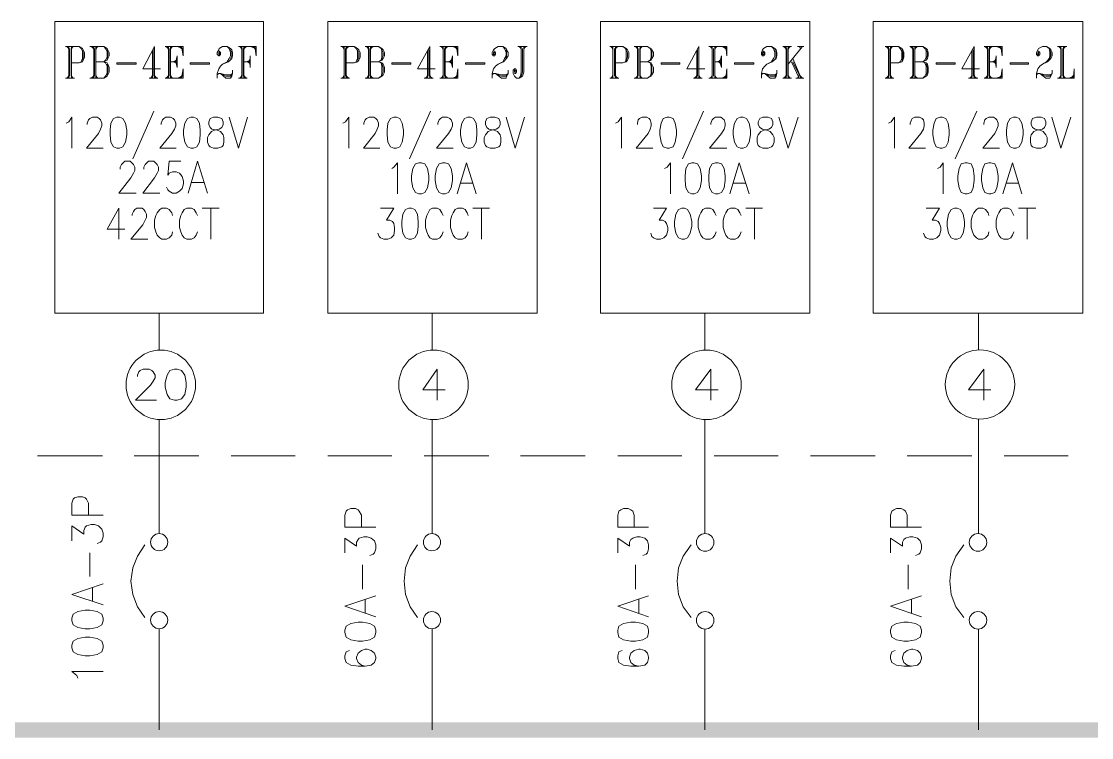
# Model space of a CAD drawing. Header units: inches. Extents: x 0.9 to 46, y 0.8 to 32.4.
# Drawn here: x 33.402 to 36.102, y 21.895 to 23.703 of the extents above; entities that cross this region are included whole.
import ezdxf

# ---------------------------------------------------------------- set-up
doc = ezdxf.new("R2010")
doc.units = ezdxf.units.IN
doc.header["$MEASUREMENT"] = 0
doc.layers.add('PDF_Geometry', color=7, linetype='Continuous')
doc.layers.add('PDF_Solid Fills', color=7, linetype='Continuous')

msp = doc.modelspace()

# ---------------------------------------------------------------- linework, layer by layer
at = {"layer": 'PDF_Geometry', "lineweight": 9}
for points in [[(33.486, 23.7029), (33.486, 22.9662), (34.0128, 22.9662), (34.0128, 23.7029)], [(34.1745, 23.7029), (34.1745, 22.9662), (34.7026, 22.9662), (34.7026, 23.7029)], [(34.8627, 23.7029), (34.8627, 22.9662), (35.3911, 22.9662), (35.3911, 23.7029)], [(35.5509, 23.7029), (35.5509, 22.9662), (36.0793, 22.9662), (36.0793, 23.7029)], [(33.7945, 23.5862), (33.791, 23.6012), (33.7945, 23.6163)], [(33.8995, 23.6196), (33.9012, 23.6196), (33.9012, 23.6246), (33.8995, 23.6246)], [(33.9793, 23.5862), (33.9777, 23.6012), (33.9793, 23.6163)], [(34.4894, 23.5862), (34.4859, 23.6012), (34.4894, 23.6163)], [(34.5928, 23.6196), (34.5961, 23.6196), (34.5961, 23.6246), (34.5928, 23.6246)], [(35.1677, 23.5862), (35.1642, 23.6012), (35.1677, 23.6163)], [(35.2711, 23.6196), (35.2745, 23.6196), (35.2745, 23.6246), (35.2711, 23.6246)], [(35.8611, 23.5862), (35.8595, 23.6012), (35.8611, 23.6163)], [(35.966, 23.6196), (35.9677, 23.6196), (35.9677, 23.6246), (35.966, 23.6246)], [(33.6911, 23.5946), (33.6427, 23.5946), (33.6427, 23.5979), (33.6911, 23.5979)], [(33.8762, 23.5946), (33.8277, 23.5946), (33.8277, 23.5979), (33.8762, 23.5979)], [(34.3845, 23.5946), (34.336, 23.5946), (34.336, 23.5979), (34.3845, 23.5979)], [(34.5711, 23.5946), (34.5226, 23.5946), (34.5226, 23.5979), (34.5711, 23.5979)], [(34.6461, 23.5745), (34.6494, 23.5745), (34.6494, 23.5796), (34.6461, 23.5796)], [(35.0628, 23.5946), (35.0159, 23.5946), (35.0159, 23.5979), (35.0628, 23.5979)], [(35.2494, 23.5946), (35.2009, 23.5946), (35.2009, 23.5979), (35.2494, 23.5979)], [(35.7577, 23.5946), (35.7095, 23.5946), (35.7095, 23.5979), (35.7577, 23.5979)], [(35.9427, 23.5946), (35.8962, 23.5946), (35.8962, 23.5979), (35.9427, 23.5979)], [(33.6427, 23.4612), (33.6344, 23.4579), (33.6277, 23.4463), (33.6261, 23.4279), (33.6261, 23.4162), (33.6277, 23.3979), (33.6344, 23.3862), (33.6427, 23.3829), (33.6494, 23.3829), (33.6576, 23.3862), (33.6643, 23.3979), (33.6679, 23.4162), (33.6679, 23.4279), (33.6643, 23.4463), (33.6576, 23.4579), (33.6494, 23.4612)], [(33.8293, 23.4612), (33.821, 23.4579), (33.8143, 23.4463), (33.8111, 23.4279), (33.8111, 23.4162), (33.8143, 23.3979), (33.821, 23.3862), (33.8293, 23.3829), (33.836, 23.3829), (33.8443, 23.3862), (33.851, 23.3979), (33.8526, 23.4162), (33.8526, 23.4279), (33.851, 23.4463), (33.8443, 23.4579), (33.836, 23.4612)], [(33.8861, 23.4612), (33.8778, 23.4579), (33.8743, 23.4496), (33.8743, 23.4429), (33.8778, 23.4346), (33.8826, 23.4312), (33.896, 23.4279), (33.9043, 23.4246), (33.911, 23.4162), (33.9126, 23.4096), (33.9126, 23.3979), (33.911, 23.3896), (33.9078, 23.3862), (33.8976, 23.3829), (33.8861, 23.3829), (33.8778, 23.3862), (33.8743, 23.3896), (33.8711, 23.3979), (33.8711, 23.4096), (33.8743, 23.4162), (33.881, 23.4246), (33.8893, 23.4279), (33.9011, 23.4312), (33.9078, 23.4346), (33.911, 23.4429), (33.911, 23.4496), (33.9078, 23.4579), (33.8976, 23.4612)], [(34.3411, 23.4612), (34.3328, 23.4579), (34.3261, 23.4463), (34.3245, 23.4279), (34.3245, 23.4162), (34.3261, 23.3979), (34.3328, 23.3862), (34.3411, 23.3829), (34.3478, 23.3829), (34.3561, 23.3862), (34.3628, 23.3979), (34.366, 23.4162), (34.366, 23.4279), (34.3628, 23.4463), (34.3561, 23.4579), (34.3478, 23.4612)], [(34.5277, 23.4612), (34.5194, 23.4579), (34.5127, 23.4463), (34.5095, 23.4279), (34.5095, 23.4162), (34.5127, 23.3979), (34.5194, 23.3862), (34.5277, 23.3829), (34.5344, 23.3829), (34.5427, 23.3862), (34.5494, 23.3979), (34.551, 23.4162), (34.551, 23.4279), (34.5494, 23.4463), (34.5427, 23.4579), (34.5344, 23.4612)], [(34.5845, 23.4612), (34.5759, 23.4579), (34.5727, 23.4496), (34.5727, 23.4429), (34.5759, 23.4346), (34.581, 23.4312), (34.5944, 23.4279), (34.6027, 23.4246), (34.6094, 23.4162), (34.611, 23.4096), (34.611, 23.3979), (34.6094, 23.3896), (34.6059, 23.3862), (34.596, 23.3829), (34.5845, 23.3829), (34.5759, 23.3862), (34.5727, 23.3896), (34.5695, 23.3979), (34.5695, 23.4096), (34.5727, 23.4162), (34.5794, 23.4246), (34.5877, 23.4279), (34.5995, 23.4312), (34.6059, 23.4346), (34.6094, 23.4429), (34.6094, 23.4496), (34.6059, 23.4579), (34.596, 23.4612)], [(35.0312, 23.4612), (35.021, 23.4579), (35.0159, 23.4463), (35.0127, 23.4279), (35.0127, 23.4162), (35.0159, 23.3979), (35.021, 23.3862), (35.0312, 23.3829), (35.036, 23.3829), (35.0462, 23.3862), (35.051, 23.3979), (35.0545, 23.4162), (35.0545, 23.4279), (35.051, 23.4463), (35.0462, 23.4579), (35.036, 23.4612)], [(35.2159, 23.4612), (35.2076, 23.4579), (35.2009, 23.4463), (35.1977, 23.4279), (35.1977, 23.4162), (35.2009, 23.3979), (35.2076, 23.3862), (35.2159, 23.3829), (35.2226, 23.3829), (35.2309, 23.3862), (35.2376, 23.3979), (35.2411, 23.4162), (35.2411, 23.4279), (35.2376, 23.4463), (35.2309, 23.4579), (35.2226, 23.4612)], [(35.2727, 23.4612), (35.2644, 23.4579), (35.2609, 23.4496), (35.2609, 23.4429), (35.2644, 23.4346), (35.2711, 23.4312), (35.2826, 23.4279), (35.2909, 23.4246), (35.2976, 23.4162), (35.3011, 23.4096), (35.3011, 23.3979), (35.2976, 23.3896), (35.2944, 23.3862), (35.2861, 23.3829), (35.2727, 23.3829), (35.2644, 23.3862), (35.2609, 23.3896), (35.2577, 23.3979), (35.2577, 23.4096), (35.2609, 23.4162), (35.2676, 23.4246), (35.2759, 23.4279), (35.2877, 23.4312), (35.2944, 23.4346), (35.2976, 23.4429), (35.2976, 23.4496), (35.2944, 23.4579), (35.2861, 23.4612)], [(35.7194, 23.4612), (35.7095, 23.4579), (35.7044, 23.4463), (35.7009, 23.4279), (35.7009, 23.4162), (35.7044, 23.3979), (35.7095, 23.3862), (35.7194, 23.3829), (35.7245, 23.3829), (35.7344, 23.3862), (35.7395, 23.3979), (35.7427, 23.4162), (35.7427, 23.4279), (35.7395, 23.4463), (35.7344, 23.4579), (35.7245, 23.4612)], [(35.9044, 23.4612), (35.8962, 23.4579), (35.8894, 23.4463), (35.8875, 23.4279), (35.8875, 23.4162), (35.8894, 23.3979), (35.8962, 23.3862), (35.9044, 23.3829), (35.9111, 23.3829), (35.9194, 23.3862), (35.9261, 23.3979), (35.9293, 23.4162), (35.9293, 23.4279), (35.9261, 23.4463), (35.9194, 23.4579), (35.9111, 23.4612)], [(35.9628, 23.4612), (35.9526, 23.4579), (35.9494, 23.4496), (35.9494, 23.4429), (35.9526, 23.4346), (35.9593, 23.4312), (35.9711, 23.4279), (35.9794, 23.4246), (35.9861, 23.4162), (35.9893, 23.4096), (35.9893, 23.3979), (35.9861, 23.3896), (35.9826, 23.3862), (35.9743, 23.3829), (35.9628, 23.3829), (35.9526, 23.3862), (35.9494, 23.3896), (35.9475, 23.3979), (35.9475, 23.4096), (35.9494, 23.4162), (35.9561, 23.4246), (35.9644, 23.4279), (35.9778, 23.4312), (35.9826, 23.4346), (35.9861, 23.4429), (35.9861, 23.4496), (35.9826, 23.4579), (35.9743, 23.4612)], [(34.4042, 23.3462), (34.3959, 23.3429), (34.3892, 23.3312), (34.3861, 23.3129), (34.3861, 23.3012), (34.3892, 23.2829), (34.3959, 23.2712), (34.4042, 23.2679), (34.4109, 23.2679), (34.4192, 23.2712), (34.4259, 23.2829), (34.4294, 23.3012), (34.4294, 23.3129), (34.4259, 23.3312), (34.4192, 23.3429), (34.4109, 23.3462)], [(34.4642, 23.3462), (34.4559, 23.3429), (34.4492, 23.3312), (34.446, 23.3129), (34.446, 23.3012), (34.4492, 23.2829), (34.4559, 23.2712), (34.4642, 23.2679), (34.4709, 23.2679), (34.4792, 23.2712), (34.4859, 23.2829), (34.4894, 23.3012), (34.4894, 23.3129), (34.4859, 23.3312), (34.4792, 23.3429), (34.4709, 23.3462)], [(35.0928, 23.3462), (35.0845, 23.3429), (35.0778, 23.3312), (35.0762, 23.3129), (35.0762, 23.3012), (35.0778, 23.2829), (35.0845, 23.2712), (35.0928, 23.2679), (35.0995, 23.2679), (35.1078, 23.2712), (35.1145, 23.2829), (35.1177, 23.3012), (35.1177, 23.3129), (35.1145, 23.3312), (35.1078, 23.3429), (35.0995, 23.3462)], [(35.1527, 23.3462), (35.1445, 23.3429), (35.1378, 23.3312), (35.1362, 23.3129), (35.1362, 23.3012), (35.1378, 23.2829), (35.1445, 23.2712), (35.1527, 23.2679), (35.1594, 23.2679), (35.1677, 23.2712), (35.1744, 23.2829), (35.1776, 23.3012), (35.1776, 23.3129), (35.1744, 23.3312), (35.1677, 23.3429), (35.1594, 23.3462)], [(35.7826, 23.3462), (35.7727, 23.3429), (35.7676, 23.3312), (35.7644, 23.3129), (35.7644, 23.3012), (35.7676, 23.2829), (35.7727, 23.2712), (35.7826, 23.2679), (35.7877, 23.2679), (35.7976, 23.2712), (35.8027, 23.2829), (35.8059, 23.3012), (35.8059, 23.3129), (35.8027, 23.3312), (35.7976, 23.3429), (35.7877, 23.3462)], [(35.8426, 23.3462), (35.8327, 23.3429), (35.8276, 23.3312), (35.8244, 23.3129), (35.8244, 23.3012), (35.8276, 23.2829), (35.8327, 23.2712), (35.8426, 23.2679), (35.8477, 23.2679), (35.8575, 23.2712), (35.8627, 23.2829), (35.8662, 23.3012), (35.8662, 23.3129), (35.8627, 23.3312), (35.8575, 23.3429), (35.8477, 23.3462)], [(34.3794, 23.2312), (34.3711, 23.2279), (34.3644, 23.2162), (34.3612, 23.1979), (34.3612, 23.1862), (34.3644, 23.1679), (34.3711, 23.1562), (34.3794, 23.1529), (34.3861, 23.1529), (34.3943, 23.1562), (34.401, 23.1679), (34.4026, 23.1862), (34.4026, 23.1979), (34.401, 23.2162), (34.3943, 23.2279), (34.3861, 23.2312)], [(35.0676, 23.2312), (35.0593, 23.2279), (35.0526, 23.2162), (35.0494, 23.1979), (35.0494, 23.1862), (35.0526, 23.1679), (35.0593, 23.1562), (35.0676, 23.1529), (35.0743, 23.1529), (35.0826, 23.1562), (35.0893, 23.1679), (35.0928, 23.1862), (35.0928, 23.1979), (35.0893, 23.2162), (35.0826, 23.2279), (35.0743, 23.2312)], [(35.7561, 23.2312), (35.7478, 23.2279), (35.7411, 23.2162), (35.7376, 23.1979), (35.7376, 23.1862), (35.7411, 23.1679), (35.7478, 23.1562), (35.7561, 23.1529), (35.7628, 23.1529), (35.7711, 23.1562), (35.7778, 23.1679), (35.781, 23.1862), (35.781, 23.1979), (35.7778, 23.2162), (35.7711, 23.2279), (35.7628, 23.2312)], [(33.7878, 22.8246), (33.776, 22.8213), (33.7693, 22.8096), (33.7645, 22.7913), (33.7645, 22.7796), (33.7693, 22.7612), (33.776, 22.7496), (33.7878, 22.7462), (33.7945, 22.7462), (33.806, 22.7496), (33.8143, 22.7612), (33.8178, 22.7796), (33.8178, 22.7913), (33.8143, 22.8096), (33.806, 22.8213), (33.7945, 22.8246)], [(33.5294, 22.1896), (33.5326, 22.1796), (33.5444, 22.1729), (33.5626, 22.1696), (33.5744, 22.1696), (33.5929, 22.1729), (33.6044, 22.1796), (33.6079, 22.1896), (33.6079, 22.1963), (33.6044, 22.2062), (33.5929, 22.2129), (33.5744, 22.2163), (33.5626, 22.2163), (33.5444, 22.2129), (33.5326, 22.2062), (33.5294, 22.1963)], [(34.2176, 22.1596), (34.2211, 22.1479), (34.2326, 22.1412), (34.2511, 22.1379), (34.2626, 22.1379), (34.2811, 22.1412), (34.2926, 22.1479), (34.2961, 22.1596), (34.2961, 22.1663), (34.2926, 22.1763), (34.2811, 22.1829), (34.2626, 22.1863), (34.2511, 22.1863), (34.2326, 22.1829), (34.2211, 22.1763), (34.2176, 22.1663)], [(34.9061, 22.1596), (34.9093, 22.1479), (34.9211, 22.1412), (34.9393, 22.1379), (34.9511, 22.1379), (34.9693, 22.1412), (34.9811, 22.1479), (34.9843, 22.1596), (34.9843, 22.1663), (34.9811, 22.1763), (34.9693, 22.1829), (34.9511, 22.1863), (34.9393, 22.1863), (34.9211, 22.1829), (34.9093, 22.1763), (34.9061, 22.1663)], [(35.5943, 22.1596), (35.5978, 22.1479), (35.6093, 22.1412), (35.6278, 22.1379), (35.6393, 22.1379), (35.6578, 22.1412), (35.6693, 22.1479), (35.6728, 22.1596), (35.6728, 22.1663), (35.6693, 22.1763), (35.6578, 22.1829), (35.6393, 22.1863), (35.6278, 22.1863), (35.6093, 22.1829), (35.5978, 22.1763), (35.5943, 22.1663)], [(33.5294, 22.1212), (33.5326, 22.1113), (33.5444, 22.1046), (33.5626, 22.1013), (33.5744, 22.1013), (33.5929, 22.1046), (33.6044, 22.1113), (33.6079, 22.1212), (33.6079, 22.1279), (33.6044, 22.1379), (33.5929, 22.1446), (33.5744, 22.1479), (33.5626, 22.1479), (33.5444, 22.1446), (33.5326, 22.1379), (33.5294, 22.1279)]]:
    msp.add_lwpolyline(points, close=True, dxfattribs=at)
for points in [[(33.5128, 23.6396), (33.5476, 23.6396), (33.5562, 23.6346), (33.5578, 23.6312), (33.561, 23.6246), (33.561, 23.6129), (33.5578, 23.6046), (33.5562, 23.6012), (33.5476, 23.5979), (33.5278, 23.5979)], [(33.516, 23.6396), (33.5211, 23.6346)], [(33.5195, 23.6396), (33.5211, 23.6312)], [(33.5211, 23.6396), (33.5211, 23.5596)], [(33.5243, 23.6346), (33.5243, 23.5646)], [(33.5278, 23.6396), (33.5278, 23.5596)], [(33.5294, 23.6396), (33.5278, 23.6312)], [(33.5326, 23.6396), (33.5278, 23.6346)], [(33.5476, 23.6396), (33.5527, 23.6346), (33.5562, 23.6279), (33.5562, 23.6096), (33.5527, 23.6012), (33.5476, 23.5979)], [(33.5562, 23.6312), (33.5578, 23.6246), (33.5578, 23.6129), (33.5562, 23.6046)], [(33.5744, 23.6396), (33.6095, 23.6396), (33.6178, 23.6346), (33.6194, 23.6312), (33.6229, 23.6246), (33.6229, 23.6163), (33.6194, 23.6096), (33.6178, 23.6046), (33.6095, 23.6012), (33.6178, 23.5979), (33.6194, 23.5946), (33.6229, 23.5862), (33.6229, 23.5745), (33.6194, 23.5679), (33.6178, 23.5646), (33.6095, 23.5596), (33.5744, 23.5596)], [(33.5779, 23.6396), (33.5843, 23.6346)], [(33.5811, 23.6396), (33.5843, 23.6312)], [(33.5843, 23.6396), (33.5843, 23.5596)], [(33.5862, 23.6346), (33.5862, 23.5646)], [(33.5894, 23.6396), (33.5894, 23.5596)], [(33.6095, 23.6396), (33.6143, 23.6346), (33.6178, 23.6279), (33.6178, 23.6129), (33.6143, 23.6046), (33.6095, 23.6012), (33.5894, 23.6012)], [(33.5929, 23.6396), (33.5894, 23.6312)], [(33.5945, 23.6396), (33.5894, 23.6346)], [(33.6178, 23.6312), (33.6194, 23.6246), (33.6194, 23.6163), (33.6178, 23.6096)], [(33.7377, 23.5596), (33.7377, 23.6396), (33.7077, 23.5829), (33.7527, 23.5829)], [(33.7326, 23.6279), (33.7326, 23.5596)], [(33.7361, 23.6312), (33.7361, 23.5646)], [(33.7645, 23.6396), (33.8095, 23.6396), (33.8095, 23.6163), (33.806, 23.6396)], [(33.7661, 23.6396), (33.7728, 23.6346)], [(33.7693, 23.6396), (33.7728, 23.6312)], [(33.7728, 23.6396), (33.7728, 23.5596)], [(33.7744, 23.6346), (33.7744, 23.5646)], [(33.7776, 23.6396), (33.7776, 23.5596)], [(33.7811, 23.6396), (33.7776, 23.6312)], [(33.7827, 23.6396), (33.7776, 23.6346)], [(33.7945, 23.6396), (33.8095, 23.6346)], [(33.7993, 23.6396), (33.8095, 23.6312)], [(33.8028, 23.6396), (33.8095, 23.6279)], [(33.8995, 23.6279), (33.9011, 23.6279), (33.9043, 23.6246), (33.9043, 23.6196), (33.9011, 23.6163), (33.8995, 23.6163), (33.896, 23.6196), (33.896, 23.6246), (33.8995, 23.6312), (33.9011, 23.6346), (33.9094, 23.6396), (33.9212, 23.6396), (33.9295, 23.6346), (33.9327, 23.6312), (33.9343, 23.6246), (33.9343, 23.6163), (33.9327, 23.6096), (33.9244, 23.6012), (33.9094, 23.5946), (33.9043, 23.5896), (33.8995, 23.5829), (33.896, 23.5712), (33.896, 23.5596)], [(33.9212, 23.6396), (33.926, 23.6346), (33.9295, 23.6246), (33.9295, 23.6163), (33.926, 23.6096), (33.9212, 23.6012), (33.9094, 23.5946)], [(33.9295, 23.6312), (33.9327, 23.6246), (33.9327, 23.6163), (33.9295, 23.6096)], [(33.9493, 23.6396), (33.9943, 23.6396), (33.9943, 23.6163), (33.9911, 23.6396)], [(33.9528, 23.6396), (33.9576, 23.6346)], [(33.9544, 23.6396), (33.9576, 23.6312)], [(33.9576, 23.6396), (33.9576, 23.5596)], [(33.9611, 23.6346), (33.9611, 23.5646)], [(33.9627, 23.6396), (33.9627, 23.5596)], [(33.9662, 23.6396), (33.9627, 23.6312)], [(33.9694, 23.6396), (33.9627, 23.6346)], [(33.9793, 23.6396), (33.9943, 23.6346)], [(33.986, 23.6396), (33.9943, 23.6312)], [(33.9895, 23.6396), (33.9943, 23.6279)], [(34.2077, 23.6396), (34.2409, 23.6396), (34.2495, 23.6346), (34.2527, 23.6312), (34.2562, 23.6246), (34.2562, 23.6129), (34.2527, 23.6046), (34.2495, 23.6012), (34.2409, 23.5979), (34.2211, 23.5979)], [(34.2109, 23.6396), (34.216, 23.6346)], [(34.2128, 23.6396), (34.216, 23.6312)], [(34.216, 23.6396), (34.216, 23.5596)], [(34.2195, 23.6346), (34.2195, 23.5646)], [(34.2211, 23.6396), (34.2211, 23.5596)], [(34.2243, 23.6396), (34.2211, 23.6312)], [(34.2278, 23.6396), (34.2211, 23.6346)], [(34.2409, 23.6396), (34.246, 23.6346), (34.2495, 23.6279), (34.2495, 23.6096), (34.246, 23.6012), (34.2409, 23.5979)], [(34.2495, 23.6312), (34.2527, 23.6246), (34.2527, 23.6129), (34.2495, 23.6046)], [(34.2693, 23.6396), (34.3028, 23.6396), (34.3111, 23.6346), (34.3143, 23.6312), (34.3178, 23.6246), (34.3178, 23.6163), (34.3143, 23.6096), (34.3111, 23.6046), (34.3028, 23.6012), (34.3111, 23.5979), (34.3143, 23.5946), (34.3178, 23.5862), (34.3178, 23.5745), (34.3143, 23.5679), (34.3111, 23.5646), (34.3028, 23.5596), (34.2693, 23.5596)], [(34.2728, 23.6396), (34.2776, 23.6346)], [(34.2744, 23.6396), (34.2776, 23.6312)], [(34.2776, 23.6396), (34.2776, 23.5596)], [(34.2811, 23.6346), (34.2811, 23.5646)], [(34.2827, 23.6396), (34.2827, 23.5596)], [(34.3028, 23.6396), (34.3095, 23.6346), (34.3111, 23.6279), (34.3111, 23.6129), (34.3095, 23.6046), (34.3028, 23.6012), (34.2827, 23.6012)], [(34.2862, 23.6396), (34.2827, 23.6312)], [(34.2894, 23.6396), (34.2827, 23.6346)], [(34.3111, 23.6312), (34.3143, 23.6246), (34.3143, 23.6163), (34.3111, 23.6096)], [(34.4326, 23.5596), (34.4326, 23.6396), (34.401, 23.5829), (34.446, 23.5829)], [(34.4259, 23.6279), (34.4259, 23.5596)], [(34.4294, 23.6312), (34.4294, 23.5646)], [(34.4578, 23.6396), (34.5028, 23.6396), (34.5028, 23.6163), (34.4993, 23.6396)], [(34.461, 23.6396), (34.4661, 23.6346)], [(34.4626, 23.6396), (34.4661, 23.6312)], [(34.4661, 23.6396), (34.4661, 23.5596)], [(34.4693, 23.6346), (34.4693, 23.5646)], [(34.4709, 23.6396), (34.4709, 23.5596)], [(34.4744, 23.6396), (34.4709, 23.6312)], [(34.4776, 23.6396), (34.4709, 23.6346)], [(34.4894, 23.6396), (34.5028, 23.6346)], [(34.4942, 23.6396), (34.5028, 23.6312)], [(34.4977, 23.6396), (34.5028, 23.6279)], [(34.5928, 23.6279), (34.596, 23.6279), (34.5976, 23.6246), (34.5976, 23.6196), (34.596, 23.6163), (34.5928, 23.6163), (34.5893, 23.6196), (34.5893, 23.6246), (34.5928, 23.6312), (34.596, 23.6346), (34.6043, 23.6396), (34.6161, 23.6396), (34.6244, 23.6346), (34.626, 23.6312), (34.6295, 23.6246), (34.6295, 23.6163), (34.626, 23.6096), (34.6177, 23.6012), (34.6043, 23.5946), (34.5976, 23.5896), (34.5928, 23.5829), (34.5893, 23.5712), (34.5893, 23.5596)], [(34.6161, 23.6396), (34.6209, 23.6346), (34.6244, 23.6246), (34.6244, 23.6163), (34.6209, 23.6096), (34.6161, 23.6012), (34.6043, 23.5946)], [(34.6244, 23.6312), (34.626, 23.6246), (34.626, 23.6163), (34.6244, 23.6096)], [(34.6694, 23.6396), (34.6694, 23.5745), (34.6662, 23.5646), (34.6576, 23.5596), (34.6509, 23.5596), (34.6461, 23.5646), (34.6426, 23.5712), (34.6426, 23.5796), (34.6461, 23.5829), (34.6493, 23.5829), (34.6509, 23.5796), (34.6509, 23.5745), (34.6493, 23.5712), (34.6461, 23.5712)], [(34.6544, 23.6396), (34.6777, 23.6396)], [(34.6627, 23.6396), (34.6627, 23.5745), (34.6611, 23.5646), (34.6576, 23.5596)], [(34.6576, 23.6396), (34.6627, 23.6346)], [(34.6611, 23.6396), (34.6627, 23.6312)], [(34.6662, 23.6346), (34.6662, 23.5745), (34.6627, 23.5646)], [(34.671, 23.6396), (34.6694, 23.6312)], [(34.6745, 23.6396), (34.6694, 23.6346)], [(34.886, 23.6396), (34.9195, 23.6396), (34.9278, 23.6346), (34.931, 23.6312), (34.9345, 23.6246), (34.9345, 23.6129), (34.931, 23.6046), (34.9278, 23.6012), (34.9195, 23.5979), (34.901, 23.5979)], [(34.8892, 23.6396), (34.8943, 23.6346)], [(34.8911, 23.6396), (34.8943, 23.6312)], [(34.8943, 23.6396), (34.8943, 23.5596)], [(34.8978, 23.6346), (34.8978, 23.5646)], [(34.901, 23.6396), (34.901, 23.5596)], [(34.9026, 23.6396), (34.901, 23.6312)], [(34.9061, 23.6396), (34.901, 23.6346)], [(34.9195, 23.6396), (34.9259, 23.6346), (34.9278, 23.6279), (34.9278, 23.6096), (34.9259, 23.6012), (34.9195, 23.5979)], [(34.9278, 23.6312), (34.931, 23.6246), (34.931, 23.6129), (34.9278, 23.6046)], [(34.9476, 23.6396), (34.9811, 23.6396), (34.991, 23.6346), (34.9926, 23.6312), (34.9961, 23.6246), (34.9961, 23.6163), (34.9926, 23.6096), (34.991, 23.6046), (34.9811, 23.6012), (34.991, 23.5979), (34.9926, 23.5946), (34.9961, 23.5862), (34.9961, 23.5745), (34.9926, 23.5679), (34.991, 23.5646), (34.9811, 23.5596), (34.9476, 23.5596)], [(34.9511, 23.6396), (34.9559, 23.6346)], [(34.9543, 23.6396), (34.9559, 23.6312)], [(34.9559, 23.6396), (34.9559, 23.5596)], [(34.9594, 23.6346), (34.9594, 23.5646)], [(34.9626, 23.6396), (34.9626, 23.5596)], [(34.9811, 23.6396), (34.9878, 23.6346), (34.991, 23.6279), (34.991, 23.6129), (34.9878, 23.6046), (34.9811, 23.6012), (34.9626, 23.6012)], [(34.9645, 23.6396), (34.9626, 23.6312)], [(34.9677, 23.6396), (34.9626, 23.6346)], [(34.991, 23.6312), (34.9926, 23.6246), (34.9926, 23.6163), (34.991, 23.6096)], [(35.1109, 23.5596), (35.1109, 23.6396), (35.081, 23.5829), (35.1259, 23.5829)], [(35.1062, 23.6279), (35.1062, 23.5596)], [(35.1078, 23.6312), (35.1078, 23.5646)], [(35.1362, 23.6396), (35.1811, 23.6396), (35.1811, 23.6163), (35.1792, 23.6396)], [(35.1393, 23.6396), (35.1445, 23.6346)], [(35.1425, 23.6396), (35.1445, 23.6312)], [(35.1445, 23.6396), (35.1445, 23.5596)], [(35.1476, 23.6346), (35.1476, 23.5646)], [(35.1512, 23.6396), (35.1512, 23.5596)], [(35.1527, 23.6396), (35.1512, 23.6312)], [(35.1559, 23.6396), (35.1512, 23.6346)], [(35.1677, 23.6396), (35.1811, 23.6346)], [(35.1725, 23.6396), (35.1811, 23.6312)], [(35.176, 23.6396), (35.1811, 23.6279)], [(35.2711, 23.6279), (35.2743, 23.6279), (35.2778, 23.6246), (35.2778, 23.6196), (35.2743, 23.6163), (35.2711, 23.6163), (35.2692, 23.6196), (35.2692, 23.6246), (35.2711, 23.6312), (35.2743, 23.6346), (35.2826, 23.6396), (35.2944, 23.6396), (35.3027, 23.6346), (35.3059, 23.6312), (35.3078, 23.6246), (35.3078, 23.6163), (35.3059, 23.6096), (35.296, 23.6012), (35.2826, 23.5946), (35.2778, 23.5896), (35.2711, 23.5829), (35.2692, 23.5712), (35.2692, 23.5596)], [(35.2944, 23.6396), (35.2992, 23.6346), (35.3027, 23.6246), (35.3027, 23.6163), (35.2992, 23.6096), (35.2944, 23.6012), (35.2826, 23.5946)], [(35.3027, 23.6312), (35.3059, 23.6246), (35.3059, 23.6163), (35.3027, 23.6096)], [(35.3228, 23.6396), (35.3445, 23.6396)], [(35.3244, 23.6396), (35.3311, 23.6346)], [(35.3276, 23.6396), (35.3311, 23.6312)], [(35.3311, 23.6396), (35.3311, 23.5596)], [(35.3327, 23.6346), (35.3327, 23.5646)], [(35.3359, 23.6396), (35.3359, 23.5596)], [(35.3394, 23.6396), (35.3359, 23.6312)], [(35.341, 23.6396), (35.3359, 23.6346)], [(35.3678, 23.6346), (35.3359, 23.5946)], [(35.3595, 23.6396), (35.3761, 23.6396)], [(35.3643, 23.6396), (35.3678, 23.6346), (35.3726, 23.6396)], [(35.5809, 23.6396), (35.6144, 23.6396), (35.6227, 23.6346), (35.6259, 23.6312), (35.6278, 23.6246), (35.6278, 23.6129), (35.6259, 23.6046), (35.6227, 23.6012), (35.6144, 23.5979), (35.5943, 23.5979)], [(35.5828, 23.6396), (35.5892, 23.6346)], [(35.586, 23.6396), (35.5892, 23.6312)], [(35.5892, 23.6396), (35.5892, 23.5596)], [(35.5911, 23.6346), (35.5911, 23.5646)], [(35.5943, 23.6396), (35.5943, 23.5596)], [(35.5978, 23.6396), (35.5943, 23.6312)], [(35.5994, 23.6396), (35.5943, 23.6346)], [(35.6144, 23.6396), (35.6192, 23.6346), (35.6227, 23.6279), (35.6227, 23.6096), (35.6192, 23.6012), (35.6144, 23.5979)], [(35.6227, 23.6312), (35.6259, 23.6246), (35.6259, 23.6129), (35.6227, 23.6046)], [(35.6428, 23.6396), (35.676, 23.6396), (35.6843, 23.6346), (35.6878, 23.6312), (35.6894, 23.6246), (35.6894, 23.6163), (35.6878, 23.6096), (35.6843, 23.6046), (35.676, 23.6012), (35.6843, 23.5979), (35.6878, 23.5946), (35.6894, 23.5862), (35.6894, 23.5745), (35.6878, 23.5679), (35.6843, 23.5646), (35.676, 23.5596), (35.6428, 23.5596)], [(35.6444, 23.6396), (35.6511, 23.6346)], [(35.6476, 23.6396), (35.6511, 23.6312)], [(35.6511, 23.6396), (35.6511, 23.5596)], [(35.6527, 23.6346), (35.6527, 23.5646)], [(35.6559, 23.6396), (35.6559, 23.5596)], [(35.676, 23.6396), (35.6811, 23.6346), (35.6843, 23.6279), (35.6843, 23.6129), (35.6811, 23.6046), (35.676, 23.6012), (35.6559, 23.6012)], [(35.6594, 23.6396), (35.6559, 23.6312)], [(35.6626, 23.6396), (35.6559, 23.6346)], [(35.6843, 23.6312), (35.6878, 23.6246), (35.6878, 23.6163), (35.6843, 23.6096)], [(35.8059, 23.5596), (35.8059, 23.6396), (35.7743, 23.5829), (35.8193, 23.5829)], [(35.7995, 23.6279), (35.7995, 23.5596)], [(35.8027, 23.6312), (35.8027, 23.5646)], [(35.8311, 23.6396), (35.8761, 23.6396), (35.8761, 23.6163), (35.8725, 23.6396)], [(35.8327, 23.6396), (35.8394, 23.6346)], [(35.8362, 23.6396), (35.8394, 23.6312)], [(35.8394, 23.6396), (35.8394, 23.5596)], [(35.8426, 23.6346), (35.8426, 23.5646)], [(35.8445, 23.6396), (35.8445, 23.5596)], [(35.8477, 23.6396), (35.8445, 23.6312)], [(35.8512, 23.6396), (35.8445, 23.6346)], [(35.8611, 23.6396), (35.8761, 23.6346)], [(35.8678, 23.6396), (35.8761, 23.6312)], [(35.8693, 23.6396), (35.8761, 23.6279)], [(35.966, 23.6279), (35.9676, 23.6279), (35.9711, 23.6246), (35.9711, 23.6196), (35.9676, 23.6163), (35.966, 23.6163), (35.9628, 23.6196), (35.9628, 23.6246), (35.966, 23.6312), (35.9676, 23.6346), (35.9778, 23.6396), (35.9877, 23.6396), (35.996, 23.6346), (35.9992, 23.6312), (36.0027, 23.6246), (36.0027, 23.6163), (35.9992, 23.6096), (35.9909, 23.6012), (35.9778, 23.5946), (35.9711, 23.5896), (35.966, 23.5829), (35.9628, 23.5712), (35.9628, 23.5596)], [(35.9877, 23.6396), (35.9944, 23.6346), (35.996, 23.6246), (35.996, 23.6163), (35.9944, 23.6096), (35.9877, 23.6012), (35.9778, 23.5946)], [(35.996, 23.6312), (35.9992, 23.6246), (35.9992, 23.6163), (35.996, 23.6096)], [(36.0161, 23.6396), (36.0394, 23.6396)], [(36.0193, 23.6396), (36.0244, 23.6346)], [(36.0228, 23.6396), (36.0244, 23.6312)], [(36.0244, 23.6396), (36.0244, 23.5596)], [(36.0276, 23.6346), (36.0276, 23.5646)], [(36.0311, 23.6396), (36.0311, 23.5596)], [(36.0327, 23.6396), (36.0311, 23.6312)], [(36.0359, 23.6396), (36.0311, 23.6346)], [(33.6095, 23.6012), (33.6143, 23.5979), (33.6178, 23.5896), (33.6178, 23.5712), (33.6143, 23.5646), (33.6095, 23.5596)], [(33.7776, 23.6012), (33.7945, 23.6012)], [(33.7945, 23.6046), (33.7827, 23.6012), (33.7945, 23.5979)], [(33.7945, 23.6096), (33.7894, 23.6012), (33.7945, 23.5946)], [(33.9627, 23.6012), (33.9793, 23.6012)], [(33.9793, 23.6046), (33.9694, 23.6012), (33.9793, 23.5979)], [(33.9793, 23.6096), (33.9745, 23.6012), (33.9793, 23.5946)], [(34.3028, 23.6012), (34.3095, 23.5979), (34.3111, 23.5896), (34.3111, 23.5712), (34.3095, 23.5646), (34.3028, 23.5596)], [(34.4709, 23.6012), (34.4894, 23.6012)], [(34.4894, 23.6046), (34.4776, 23.6012), (34.4894, 23.5979)], [(34.4894, 23.6096), (34.4827, 23.6012), (34.4894, 23.5946)], [(34.9811, 23.6012), (34.9878, 23.5979), (34.991, 23.5896), (34.991, 23.5712), (34.9878, 23.5646), (34.9811, 23.5596)], [(35.1512, 23.6012), (35.1677, 23.6012)], [(35.1677, 23.6046), (35.1559, 23.6012), (35.1677, 23.5979)], [(35.1677, 23.6096), (35.161, 23.6012), (35.1677, 23.5946)], [(35.3445, 23.6012), (35.3643, 23.5596)], [(35.3477, 23.6096), (35.3694, 23.5596)], [(35.3477, 23.6012), (35.3678, 23.5596)], [(35.676, 23.6012), (35.6811, 23.5979), (35.6843, 23.5896), (35.6843, 23.5712), (35.6811, 23.5646), (35.676, 23.5596)], [(35.8445, 23.6012), (35.8611, 23.6012)], [(35.8611, 23.6046), (35.8512, 23.6012), (35.8611, 23.5979)], [(35.8611, 23.6096), (35.8559, 23.6012), (35.8611, 23.5946)], [(33.6178, 23.5946), (33.6194, 23.5862), (33.6194, 23.5745), (33.6178, 23.5679)], [(33.7645, 23.5596), (33.8095, 23.5596), (33.8095, 23.5829), (33.806, 23.5596)], [(33.8028, 23.5596), (33.8095, 23.5712)], [(33.896, 23.5679), (33.8995, 23.5712), (33.9043, 23.5712), (33.9177, 23.5679), (33.9295, 23.5679), (33.9343, 23.5712)], [(33.9343, 23.5796), (33.9343, 23.5712), (33.9327, 23.5646), (33.9295, 23.5596), (33.9177, 23.5596), (33.9043, 23.5712), (33.9177, 23.5646), (33.9295, 23.5646), (33.9327, 23.5679)], [(34.3111, 23.5946), (34.3143, 23.5862), (34.3143, 23.5745), (34.3111, 23.5679)], [(34.4578, 23.5596), (34.5028, 23.5596), (34.5028, 23.5829), (34.4993, 23.5596)], [(34.4977, 23.5596), (34.5028, 23.5712)], [(34.5893, 23.5679), (34.5928, 23.5712), (34.5976, 23.5712), (34.6126, 23.5679), (34.6244, 23.5679), (34.6295, 23.5712)], [(34.6295, 23.5796), (34.6295, 23.5712), (34.626, 23.5646), (34.6244, 23.5596), (34.6126, 23.5596), (34.5976, 23.5712), (34.6126, 23.5646), (34.6244, 23.5646), (34.626, 23.5679)], [(34.991, 23.5946), (34.9926, 23.5862), (34.9926, 23.5745), (34.991, 23.5679)], [(35.1362, 23.5596), (35.1811, 23.5596), (35.1811, 23.5829), (35.1792, 23.5596)], [(35.176, 23.5596), (35.1811, 23.5712)], [(35.2692, 23.5679), (35.2711, 23.5712), (35.2778, 23.5712), (35.2909, 23.5679), (35.3027, 23.5679), (35.3078, 23.5712)], [(35.3078, 23.5796), (35.3078, 23.5712), (35.3059, 23.5646), (35.3027, 23.5596), (35.2909, 23.5596), (35.2778, 23.5712), (35.2909, 23.5646), (35.3027, 23.5646), (35.3059, 23.5679)], [(35.6843, 23.5946), (35.6878, 23.5862), (35.6878, 23.5745), (35.6843, 23.5679)], [(35.8311, 23.5596), (35.8761, 23.5596), (35.8761, 23.5829), (35.8725, 23.5596)], [(35.8693, 23.5596), (35.8761, 23.5712)], [(35.9628, 23.5679), (35.966, 23.5712), (35.9711, 23.5712), (35.9861, 23.5679), (35.996, 23.5679), (36.0027, 23.5712)], [(36.0027, 23.5796), (36.0027, 23.5712), (35.9992, 23.5646), (35.996, 23.5596), (35.9861, 23.5596), (35.9711, 23.5712), (35.9861, 23.5646), (35.996, 23.5646), (35.9992, 23.5679)], [(36.0161, 23.5596), (36.0576, 23.5596), (36.0576, 23.5829), (36.056, 23.5596)], [(36.0528, 23.5596), (36.0576, 23.5712)], [(33.5128, 23.5596), (33.5361, 23.5596)], [(33.5211, 23.5646), (33.516, 23.5596)], [(33.5211, 23.5679), (33.5195, 23.5596)], [(33.5278, 23.5679), (33.5294, 23.5596)], [(33.5278, 23.5646), (33.5326, 23.5596)], [(33.5843, 23.5646), (33.5779, 23.5596)], [(33.5843, 23.5679), (33.5811, 23.5596)], [(33.5894, 23.5679), (33.5929, 23.5596)], [(33.5894, 23.5646), (33.5945, 23.5596)], [(33.7243, 23.5596), (33.746, 23.5596)], [(33.7326, 23.5646), (33.7278, 23.5596)], [(33.7326, 23.5679), (33.7294, 23.5596)], [(33.7377, 23.5679), (33.7409, 23.5596)], [(33.7377, 23.5646), (33.7444, 23.5596)], [(33.7728, 23.5646), (33.7661, 23.5596)], [(33.7728, 23.5679), (33.7693, 23.5596)], [(33.7776, 23.5679), (33.7811, 23.5596)], [(33.7776, 23.5646), (33.7827, 23.5596)], [(33.7945, 23.5596), (33.8095, 23.5646)], [(33.7993, 23.5596), (33.8095, 23.5679)], [(33.9493, 23.5596), (33.971, 23.5596)], [(33.9576, 23.5646), (33.9528, 23.5596)], [(33.9576, 23.5679), (33.9544, 23.5596)], [(33.9627, 23.5679), (33.9662, 23.5596)], [(33.9627, 23.5646), (33.9694, 23.5596)], [(34.2077, 23.5596), (34.2294, 23.5596)], [(34.216, 23.5646), (34.2109, 23.5596)], [(34.216, 23.5679), (34.2128, 23.5596)], [(34.2211, 23.5679), (34.2243, 23.5596)], [(34.2211, 23.5646), (34.2278, 23.5596)], [(34.2776, 23.5646), (34.2728, 23.5596)], [(34.2776, 23.5679), (34.2744, 23.5596)], [(34.2827, 23.5679), (34.2862, 23.5596)], [(34.2827, 23.5646), (34.2894, 23.5596)], [(34.4176, 23.5596), (34.4409, 23.5596)], [(34.4259, 23.5646), (34.4212, 23.5596)], [(34.4259, 23.5679), (34.4243, 23.5596)], [(34.4326, 23.5679), (34.4361, 23.5596)], [(34.4326, 23.5646), (34.4377, 23.5596)], [(34.4661, 23.5646), (34.461, 23.5596)], [(34.4661, 23.5679), (34.4626, 23.5596)], [(34.4709, 23.5679), (34.4744, 23.5596)], [(34.4709, 23.5646), (34.4776, 23.5596)], [(34.4894, 23.5596), (34.5028, 23.5646)], [(34.4942, 23.5596), (34.5028, 23.5679)], [(34.886, 23.5596), (34.9093, 23.5596)], [(34.8943, 23.5646), (34.8892, 23.5596)], [(34.8943, 23.5679), (34.8911, 23.5596)], [(34.901, 23.5679), (34.9026, 23.5596)], [(34.901, 23.5646), (34.9061, 23.5596)], [(34.9559, 23.5646), (34.9511, 23.5596)], [(34.9559, 23.5679), (34.9543, 23.5596)], [(34.9626, 23.5679), (34.9645, 23.5596)], [(34.9626, 23.5646), (34.9677, 23.5596)], [(35.0976, 23.5596), (35.1192, 23.5596)], [(35.1062, 23.5646), (35.0995, 23.5596)], [(35.1062, 23.5679), (35.1027, 23.5596)], [(35.1109, 23.5679), (35.1145, 23.5596)], [(35.1109, 23.5646), (35.1161, 23.5596)], [(35.1445, 23.5646), (35.1393, 23.5596)], [(35.1445, 23.5679), (35.1425, 23.5596)], [(35.1512, 23.5679), (35.1527, 23.5596)], [(35.1512, 23.5646), (35.1559, 23.5596)], [(35.1677, 23.5596), (35.1811, 23.5646)], [(35.1725, 23.5596), (35.1811, 23.5679)], [(35.3228, 23.5596), (35.3445, 23.5596)], [(35.3311, 23.5646), (35.3244, 23.5596)], [(35.3311, 23.5679), (35.3276, 23.5596)], [(35.3359, 23.5679), (35.3394, 23.5596)], [(35.3359, 23.5646), (35.341, 23.5596)], [(35.356, 23.5596), (35.3761, 23.5596)], [(35.3595, 23.5596), (35.3643, 23.5679), (35.3726, 23.5596)], [(35.5809, 23.5596), (35.6026, 23.5596)], [(35.5892, 23.5646), (35.5828, 23.5596)], [(35.5892, 23.5679), (35.586, 23.5596)], [(35.5943, 23.5679), (35.5978, 23.5596)], [(35.5943, 23.5646), (35.5994, 23.5596)], [(35.6511, 23.5646), (35.6444, 23.5596)], [(35.6511, 23.5679), (35.6476, 23.5596)], [(35.6559, 23.5679), (35.6594, 23.5596)], [(35.6559, 23.5646), (35.6626, 23.5596)], [(35.7909, 23.5596), (35.8145, 23.5596)], [(35.7995, 23.5646), (35.7944, 23.5596)], [(35.7995, 23.5679), (35.7976, 23.5596)], [(35.8059, 23.5679), (35.8078, 23.5596)], [(35.8059, 23.5646), (35.811, 23.5596)], [(35.8394, 23.5646), (35.8327, 23.5596)], [(35.8394, 23.5679), (35.8362, 23.5596)], [(35.8445, 23.5679), (35.8477, 23.5596)], [(35.8445, 23.5646), (35.8512, 23.5596)], [(35.8611, 23.5596), (35.8761, 23.5646)], [(35.8678, 23.5596), (35.8761, 23.5679)], [(36.0244, 23.5646), (36.0193, 23.5596)], [(36.0244, 23.5679), (36.0228, 23.5596)], [(36.0311, 23.5679), (36.0327, 23.5596)], [(36.0311, 23.5646), (36.0359, 23.5596)], [(36.0442, 23.5596), (36.0576, 23.5646)], [(36.0493, 23.5596), (36.0576, 23.5679)], [(33.7361, 23.4762), (33.6829, 23.3562)], [(34.4342, 23.4762), (34.3809, 23.3562)], [(35.1228, 23.4762), (35.0695, 23.3562)], [(35.8126, 23.4762), (35.7577, 23.3562)], [(33.5144, 23.4463), (33.5211, 23.4496), (33.5294, 23.4612), (33.5294, 23.3829)], [(33.5677, 23.4429), (33.5677, 23.4463), (33.5712, 23.4546), (33.5744, 23.4579), (33.5811, 23.4612), (33.5929, 23.4612), (33.5977, 23.4579), (33.6012, 23.4546), (33.6044, 23.4463), (33.6044, 23.4396), (33.6012, 23.4312), (33.5961, 23.4196), (33.5661, 23.3829), (33.6079, 23.3829)], [(33.7543, 23.4429), (33.7543, 23.4463), (33.7578, 23.4546), (33.761, 23.4579), (33.7661, 23.4612), (33.7776, 23.4612), (33.7843, 23.4579), (33.7878, 23.4546), (33.791, 23.4463), (33.791, 23.4396), (33.7878, 23.4312), (33.7811, 23.4196), (33.7511, 23.3829), (33.7926, 23.3829)], [(33.926, 23.4612), (33.9493, 23.3829), (33.9726, 23.4612)], [(34.2128, 23.4463), (34.2195, 23.4496), (34.2278, 23.4612), (34.2278, 23.3829)], [(34.2661, 23.4429), (34.2661, 23.4463), (34.2693, 23.4546), (34.2728, 23.4579), (34.2795, 23.4612), (34.291, 23.4612), (34.2961, 23.4579), (34.2993, 23.4546), (34.3028, 23.4463), (34.3028, 23.4396), (34.2993, 23.4312), (34.2945, 23.4196), (34.2645, 23.3829), (34.306, 23.3829)], [(34.4527, 23.4429), (34.4527, 23.4463), (34.4559, 23.4546), (34.4594, 23.4579), (34.4642, 23.4612), (34.476, 23.4612), (34.4827, 23.4579), (34.4859, 23.4546), (34.4894, 23.4463), (34.4894, 23.4396), (34.4859, 23.4312), (34.4792, 23.4196), (34.4492, 23.3829), (34.491, 23.3829)], [(34.6244, 23.4612), (34.6477, 23.3829), (34.671, 23.4612)], [(34.901, 23.4463), (34.9077, 23.4496), (34.916, 23.4612), (34.916, 23.3829)], [(34.9559, 23.4429), (34.9559, 23.4463), (34.9578, 23.4546), (34.961, 23.4579), (34.9677, 23.4612), (34.9795, 23.4612), (34.9859, 23.4579), (34.9878, 23.4546), (34.991, 23.4463), (34.991, 23.4396), (34.9878, 23.4312), (34.9827, 23.4196), (34.9527, 23.3829), (34.9945, 23.3829)], [(35.1409, 23.4429), (35.1409, 23.4463), (35.1445, 23.4546), (35.1476, 23.4579), (35.1527, 23.4612), (35.1661, 23.4612), (35.1709, 23.4579), (35.1744, 23.4546), (35.1776, 23.4463), (35.1776, 23.4396), (35.1744, 23.4312), (35.1677, 23.4196), (35.1378, 23.3829), (35.1811, 23.3829)], [(35.3126, 23.4612), (35.3359, 23.3829), (35.3611, 23.4612)], [(35.5892, 23.4463), (35.5959, 23.4496), (35.6042, 23.4612), (35.6042, 23.3829)], [(35.6444, 23.4429), (35.6444, 23.4463), (35.6476, 23.4546), (35.6492, 23.4579), (35.6559, 23.4612), (35.6677, 23.4612), (35.6744, 23.4579), (35.6776, 23.4546), (35.6795, 23.4463), (35.6795, 23.4396), (35.6776, 23.4312), (35.6709, 23.4196), (35.6409, 23.3829), (35.6827, 23.3829)], [(35.8295, 23.4429), (35.8295, 23.4463), (35.8327, 23.4546), (35.8362, 23.4579), (35.8426, 23.4612), (35.8544, 23.4612), (35.8595, 23.4579), (35.8627, 23.4546), (35.8662, 23.4463), (35.8662, 23.4396), (35.8627, 23.4312), (35.8575, 23.4196), (35.8276, 23.3829), (35.8693, 23.3829)], [(36.0011, 23.4612), (36.0244, 23.3829), (36.0493, 23.4612)], [(33.6509, 23.3296), (33.6509, 23.3346), (33.6545, 23.3413), (33.6576, 23.3446), (33.6628, 23.3496), (33.6762, 23.3496), (33.6809, 23.3446), (33.6844, 23.3413), (33.6876, 23.3346), (33.6876, 23.3262), (33.6844, 23.3196), (33.6777, 23.3079), (33.6478, 23.2696), (33.6911, 23.2696)], [(33.7109, 23.3296), (33.7109, 23.3346), (33.7144, 23.3413), (33.7176, 23.3446), (33.7227, 23.3496), (33.7361, 23.3496), (33.7409, 23.3446), (33.7444, 23.3413), (33.7476, 23.3346), (33.7476, 23.3262), (33.7444, 23.3196), (33.7377, 23.3079), (33.7077, 23.2696), (33.7511, 23.2696)], [(33.8044, 23.3496), (33.7744, 23.3496), (33.7709, 23.3146), (33.7744, 23.3196), (33.7827, 23.3229), (33.7926, 23.3229), (33.8009, 23.3196), (33.8076, 23.3112), (33.8111, 23.2996), (33.8111, 23.2929), (33.8076, 23.2812), (33.8009, 23.2746), (33.7926, 23.2696), (33.7827, 23.2696), (33.7744, 23.2746), (33.7709, 23.2779), (33.7677, 23.2846)], [(33.8226, 23.2696), (33.8459, 23.3496), (33.8711, 23.2696)], [(34.336, 23.3312), (34.3411, 23.3346), (34.351, 23.3462), (34.351, 23.2679)], [(34.5009, 23.2679), (34.5245, 23.3462), (34.5494, 23.2679)], [(35.0245, 23.3312), (35.0312, 23.3346), (35.0395, 23.3462), (35.0395, 23.2679)], [(35.1894, 23.2679), (35.2127, 23.3462), (35.2376, 23.2679)], [(35.7127, 23.3312), (35.7194, 23.3346), (35.7277, 23.3462), (35.7277, 23.2679)], [(35.8776, 23.2679), (35.9025, 23.3462), (35.9261, 23.2679)], [(33.8309, 23.2962), (33.8612, 23.2962)], [(34.5095, 23.2946), (34.5395, 23.2946)], [(35.1977, 23.2946), (35.2277, 23.2946)], [(35.8875, 23.2946), (35.9175, 23.2946)], [(33.6478, 23.1529), (33.6478, 23.2312), (33.6178, 23.1779), (33.6628, 23.1779)], [(33.6809, 23.2129), (33.6809, 23.2162), (33.6844, 23.2229), (33.6876, 23.2279), (33.6927, 23.2312), (33.7061, 23.2312), (33.7109, 23.2279), (33.7144, 23.2229), (33.7176, 23.2162), (33.7176, 23.2079), (33.7144, 23.2013), (33.7077, 23.1896), (33.6777, 23.1529), (33.7211, 23.1529)], [(33.7827, 23.2129), (33.7811, 23.2196), (33.7744, 23.2279), (33.7677, 23.2312), (33.7559, 23.2312), (33.7511, 23.2279), (33.7444, 23.2196), (33.7409, 23.2129), (33.7377, 23.2013), (33.7377, 23.1829), (33.7409, 23.1712), (33.7444, 23.1629), (33.7511, 23.1562), (33.7559, 23.1529), (33.7677, 23.1529), (33.7744, 23.1562), (33.7811, 23.1629), (33.7827, 23.1712)], [(33.8459, 23.2129), (33.8427, 23.2196), (33.8376, 23.2279), (33.8309, 23.2312), (33.8194, 23.2312), (33.8127, 23.2279), (33.8076, 23.2196), (33.8044, 23.2129), (33.8009, 23.2013), (33.8009, 23.1829), (33.8044, 23.1712), (33.8076, 23.1629), (33.8127, 23.1562), (33.8194, 23.1529), (33.8309, 23.1529), (33.8376, 23.1562), (33.8427, 23.1629), (33.8459, 23.1712)], [(33.8577, 23.2312), (33.9011, 23.2312)], [(33.8794, 23.2312), (33.8794, 23.1529)], [(34.3076, 23.2312), (34.3411, 23.2312), (34.3226, 23.2013), (34.3312, 23.2013), (34.3376, 23.1979), (34.3411, 23.1929), (34.3427, 23.1829), (34.3427, 23.1746), (34.3411, 23.1629), (34.3344, 23.1562), (34.3261, 23.1529), (34.3162, 23.1529), (34.3076, 23.1562), (34.3044, 23.1596), (34.3012, 23.1679)], [(34.4661, 23.2129), (34.4626, 23.2196), (34.4578, 23.2279), (34.4511, 23.2312), (34.4393, 23.2312), (34.4326, 23.2279), (34.4278, 23.2196), (34.4243, 23.2129), (34.4212, 23.2013), (34.4212, 23.1829), (34.4243, 23.1712), (34.4278, 23.1629), (34.4326, 23.1562), (34.4393, 23.1529), (34.4511, 23.1529), (34.4578, 23.1562), (34.4626, 23.1629), (34.4661, 23.1712)], [(34.5293, 23.2129), (34.5261, 23.2196), (34.521, 23.2279), (34.5143, 23.2312), (34.5028, 23.2312), (34.4961, 23.2279), (34.491, 23.2196), (34.4878, 23.2129), (34.4843, 23.2013), (34.4843, 23.1829), (34.4878, 23.1712), (34.491, 23.1629), (34.4961, 23.1562), (34.5028, 23.1529), (34.5143, 23.1529), (34.521, 23.1562), (34.5261, 23.1629), (34.5293, 23.1712)], [(34.5411, 23.2312), (34.5826, 23.2312)], [(34.5628, 23.2312), (34.5628, 23.1529)], [(34.9961, 23.2312), (35.0293, 23.2312), (35.0111, 23.2013), (35.0194, 23.2013), (35.0261, 23.1979), (35.0293, 23.1929), (35.0328, 23.1829), (35.0328, 23.1746), (35.0293, 23.1629), (35.0226, 23.1562), (35.0143, 23.1529), (35.0044, 23.1529), (34.9961, 23.1562), (34.9926, 23.1596), (34.9894, 23.1679)], [(35.1543, 23.2129), (35.1512, 23.2196), (35.146, 23.2279), (35.1393, 23.2312), (35.1275, 23.2312), (35.1212, 23.2279), (35.1161, 23.2196), (35.1125, 23.2129), (35.1094, 23.2013), (35.1094, 23.1829), (35.1125, 23.1712), (35.1161, 23.1629), (35.1212, 23.1562), (35.1275, 23.1529), (35.1393, 23.1529), (35.146, 23.1562), (35.1512, 23.1629), (35.1543, 23.1712)], [(35.2178, 23.2129), (35.2143, 23.2196), (35.2092, 23.2279), (35.2028, 23.2312), (35.191, 23.2312), (35.1843, 23.2279), (35.1792, 23.2196), (35.176, 23.2129), (35.1725, 23.2013), (35.1725, 23.1829), (35.176, 23.1712), (35.1792, 23.1629), (35.1843, 23.1562), (35.191, 23.1529), (35.2028, 23.1529), (35.2092, 23.1562), (35.2143, 23.1629), (35.2178, 23.1712)], [(35.2293, 23.2312), (35.2711, 23.2312)], [(35.251, 23.2312), (35.251, 23.1529)], [(35.6843, 23.2312), (35.7178, 23.2312), (35.6993, 23.2013), (35.7076, 23.2013), (35.7143, 23.1979), (35.7178, 23.1929), (35.721, 23.1829), (35.721, 23.1746), (35.7178, 23.1629), (35.7111, 23.1562), (35.7028, 23.1529), (35.6926, 23.1529), (35.6843, 23.1562), (35.6811, 23.1596), (35.6776, 23.1679)], [(35.8426, 23.2129), (35.841, 23.2196), (35.8343, 23.2279), (35.8276, 23.2312), (35.8161, 23.2312), (35.811, 23.2279), (35.8043, 23.2196), (35.8011, 23.2129), (35.7976, 23.2013), (35.7976, 23.1829), (35.8011, 23.1712), (35.8043, 23.1629), (35.811, 23.1562), (35.8161, 23.1529), (35.8276, 23.1529), (35.8343, 23.1562), (35.841, 23.1629), (35.8426, 23.1712)], [(35.906, 23.2129), (35.9025, 23.2196), (35.8977, 23.2279), (35.891, 23.2312), (35.8792, 23.2312), (35.8725, 23.2279), (35.8678, 23.2196), (35.8642, 23.2129), (35.8611, 23.2013), (35.8611, 23.1829), (35.8642, 23.1712), (35.8678, 23.1629), (35.8725, 23.1562), (35.8792, 23.1529), (35.891, 23.1529), (35.8977, 23.1562), (35.9025, 23.1629), (35.906, 23.1712)], [(35.9175, 23.2312), (35.9609, 23.2312)], [(35.9392, 23.2312), (35.9392, 23.1529)], [(33.7495, 22.8729), (33.7495, 22.9662)], [(34.4377, 22.8729), (34.4377, 22.9662)], [(35.1259, 22.8729), (35.1259, 22.9662)], [(35.8161, 22.8729), (35.8161, 22.9662)], [(33.6943, 22.8063), (33.6943, 22.8096), (33.6978, 22.8179), (33.701, 22.8213), (33.7093, 22.8246), (33.7243, 22.8246), (33.731, 22.8213), (33.7345, 22.8179), (33.7393, 22.8096), (33.7393, 22.8029), (33.7345, 22.7946), (33.7278, 22.7846), (33.6892, 22.7462), (33.7428, 22.7462)], [(34.4511, 22.7462), (34.4511, 22.8246), (34.4144, 22.7729), (34.4709, 22.7729)], [(35.1409, 22.7462), (35.1409, 22.8246), (35.1027, 22.7729), (35.1594, 22.7729)], [(35.8295, 22.7462), (35.8295, 22.8246), (35.7909, 22.7729), (35.8477, 22.7729)], [(33.7495, 22.4096), (33.7495, 22.6979)], [(34.4377, 22.4096), (34.4377, 22.6979)], [(35.1259, 22.4096), (35.1259, 22.6979)], [(35.8161, 22.4096), (35.8161, 22.6979)], [(33.4426, 22.6062), (33.606, 22.6062)], [(33.686, 22.6062), (33.8494, 22.6062)], [(33.9311, 22.6062), (34.0928, 22.6062)], [(34.1745, 22.6062), (34.336, 22.6062)], [(34.4176, 22.6062), (34.581, 22.6062)], [(34.6611, 22.6062), (34.8244, 22.6062)], [(34.9061, 22.6062), (35.0676, 22.6062)], [(35.1492, 22.6062), (35.311, 22.6062)], [(35.3927, 22.6062), (35.556, 22.6062)], [(35.6361, 22.6062), (35.7995, 22.6062)], [(35.8812, 22.6062), (36.0426, 22.6062)], [(33.6079, 22.4563), (33.5294, 22.4563), (33.5294, 22.4862), (33.5326, 22.4963), (33.5361, 22.4996), (33.5444, 22.5029), (33.5562, 22.5029), (33.5626, 22.4996), (33.5661, 22.4963), (33.5712, 22.4862), (33.5712, 22.4563)], [(34.2961, 22.4263), (34.2176, 22.4263), (34.2176, 22.4563), (34.2211, 22.4662), (34.2243, 22.4696), (34.2326, 22.4729), (34.2444, 22.4729), (34.2511, 22.4696), (34.2543, 22.4662), (34.2594, 22.4563), (34.2594, 22.4263)], [(34.9843, 22.4263), (34.9061, 22.4263), (34.9061, 22.4563), (34.9093, 22.4662), (34.9144, 22.4696), (34.9211, 22.4729), (34.9326, 22.4729), (34.9393, 22.4696), (34.9444, 22.4662), (34.9476, 22.4563), (34.9476, 22.4263)], [(35.6728, 22.4263), (35.5943, 22.4263), (35.5943, 22.4563), (35.5978, 22.4662), (35.6026, 22.4696), (35.6093, 22.4729), (35.6211, 22.4729), (35.6278, 22.4696), (35.6326, 22.4662), (35.6361, 22.4563), (35.6361, 22.4263)], [(33.5294, 22.3913), (33.5294, 22.4296), (33.5594, 22.4079), (33.5594, 22.4179), (33.5626, 22.4263), (33.5661, 22.4296), (33.5779, 22.4329), (33.5862, 22.4329), (33.5961, 22.4296), (33.6044, 22.4213), (33.6079, 22.4112), (33.6079, 22.4013), (33.6044, 22.3913), (33.6012, 22.3879), (33.5929, 22.3846)], [(34.2176, 22.3613), (34.2176, 22.3979), (34.2476, 22.3779), (34.2476, 22.3879), (34.2511, 22.3946), (34.2543, 22.3979), (34.2661, 22.4013), (34.2744, 22.4013), (34.2843, 22.3979), (34.2926, 22.3913), (34.2961, 22.3812), (34.2961, 22.3713), (34.2926, 22.3613), (34.2894, 22.3579), (34.2811, 22.3546)], [(34.9061, 22.3613), (34.9061, 22.3979), (34.9361, 22.3779), (34.9361, 22.3879), (34.9393, 22.3946), (34.9444, 22.3979), (34.9543, 22.4013), (34.9626, 22.4013), (34.9744, 22.3979), (34.9811, 22.3913), (34.9843, 22.3812), (34.9843, 22.3713), (34.9811, 22.3613), (34.9776, 22.3579), (34.9693, 22.3546)], [(35.5943, 22.3613), (35.5943, 22.3979), (35.6243, 22.3779), (35.6243, 22.3879), (35.6278, 22.3946), (35.6326, 22.3979), (35.6428, 22.4013), (35.6511, 22.4013), (35.6626, 22.3979), (35.6693, 22.3913), (35.6728, 22.3812), (35.6728, 22.3713), (35.6693, 22.3613), (35.6661, 22.3579), (35.6578, 22.3546)], [(33.5744, 22.3013), (33.5744, 22.3613)], [(33.7128, 22.3812), (33.6943, 22.3529), (33.6829, 22.3229), (33.6777, 22.2896), (33.6829, 22.2563), (33.6943, 22.2246), (33.7128, 22.1979)], [(34.401, 22.3812), (34.3829, 22.3529), (34.3711, 22.3229), (34.3675, 22.2896), (34.3711, 22.2563), (34.3829, 22.2246), (34.401, 22.1979)], [(35.0912, 22.3812), (35.0711, 22.3529), (35.0593, 22.3229), (35.0561, 22.2896), (35.0593, 22.2563), (35.0711, 22.2246), (35.0912, 22.1979)], [(35.7794, 22.3812), (35.7593, 22.3529), (35.7478, 22.3229), (35.7443, 22.2896), (35.7478, 22.2563), (35.7593, 22.2246), (35.7794, 22.1979)], [(34.2626, 22.2696), (34.2626, 22.3312)], [(34.9511, 22.2696), (34.9511, 22.3312)], [(35.6393, 22.2696), (35.6393, 22.3312)], [(33.6079, 22.2296), (33.5294, 22.2563), (33.6079, 22.2829)], [(33.5811, 22.2396), (33.5811, 22.2729)], [(34.2961, 22.1996), (34.2176, 22.2262), (34.2961, 22.2529)], [(34.9843, 22.1996), (34.9061, 22.2262), (34.9843, 22.2529)], [(35.6728, 22.1996), (35.5943, 22.2262), (35.6728, 22.2529)], [(34.2693, 22.2096), (34.2693, 22.2429)], [(34.9594, 22.2096), (34.9594, 22.2429)], [(35.6476, 22.2096), (35.6476, 22.2429)], [(33.7495, 22.1696), (33.7495, 21.9146)], [(34.4377, 22.1696), (34.4377, 21.9146)], [(35.1259, 22.1696), (35.1259, 21.9146)], [(35.8161, 22.1696), (35.8161, 21.9146)], [(34.2294, 22.1146), (34.2211, 22.1113), (34.2176, 22.1013), (34.2176, 22.0946), (34.2211, 22.0846), (34.2326, 22.0779), (34.2511, 22.0746), (34.2693, 22.0746), (34.2843, 22.0779), (34.2926, 22.0846), (34.2961, 22.0946), (34.2961, 22.0979), (34.2926, 22.1079), (34.2843, 22.1146), (34.2744, 22.1179), (34.2693, 22.1179), (34.2594, 22.1146), (34.2511, 22.1079), (34.2476, 22.0979), (34.2476, 22.0946), (34.2511, 22.0846), (34.2594, 22.0779), (34.2693, 22.0746)], [(34.9176, 22.1146), (34.9093, 22.1113), (34.9061, 22.1013), (34.9061, 22.0946), (34.9093, 22.0846), (34.9211, 22.0779), (34.9393, 22.0746), (34.9594, 22.0746), (34.9744, 22.0779), (34.9811, 22.0846), (34.9843, 22.0946), (34.9843, 22.0979), (34.9811, 22.1079), (34.9744, 22.1146), (34.9626, 22.1179), (34.9594, 22.1179), (34.9476, 22.1146), (34.9393, 22.1079), (34.9361, 22.0979), (34.9361, 22.0946), (34.9393, 22.0846), (34.9476, 22.0779), (34.9594, 22.0746)], [(35.6061, 22.1146), (35.5978, 22.1113), (35.5943, 22.1013), (35.5943, 22.0946), (35.5978, 22.0846), (35.6093, 22.0779), (35.6278, 22.0746), (35.6476, 22.0746), (35.6626, 22.0779), (35.6693, 22.0846), (35.6728, 22.0946), (35.6728, 22.0979), (35.6693, 22.1079), (35.6626, 22.1146), (35.6511, 22.1179), (35.6476, 22.1179), (35.6361, 22.1146), (35.6278, 22.1079), (35.6243, 22.0979), (35.6243, 22.0946), (35.6278, 22.0846), (35.6361, 22.0779), (35.6476, 22.0746)], [(33.5444, 22.0446), (33.5412, 22.0513), (33.5294, 22.0613), (33.6079, 22.0613)]]:
    msp.add_lwpolyline(points, dxfattribs=at)
for centre, radius in [((33.7534, 22.7853), 0.0877), ((34.4416, 22.7853), 0.0877), ((35.1301, 22.7853), 0.0877), ((35.8202, 22.7861), 0.0875), ((33.7494, 22.3879), 0.0217), ((34.4376, 22.3879), 0.0217), ((35.1269, 22.3875), 0.0222), ((35.8151, 22.3875), 0.0222), ((33.7494, 22.1912), 0.0217), ((34.4376, 22.1912), 0.0217), ((35.1269, 22.1908), 0.0222), ((35.8151, 22.1908), 0.0222)]:
    msp.add_circle(centre, radius, dxfattribs=at)
at = {"layer": 'PDF_Solid Fills', "color": 8, "lineweight": 9, "true_color": 0x808080, "transparency": 33554559}
for points in [[(35.416, 21.8946), (35.416, 21.9329), (29.2378, 21.8946)], [(35.416, 21.9329), (29.2378, 21.8946), (29.2378, 21.9329)], [(41.7043, 21.8946), (41.7043, 21.9329), (30.6161, 21.8946)], [(41.7043, 21.9329), (30.6161, 21.8946), (30.6161, 21.9329)]]:
    msp.add_solid(points, dxfattribs=at)

doc.saveas('drawing.dxf')
